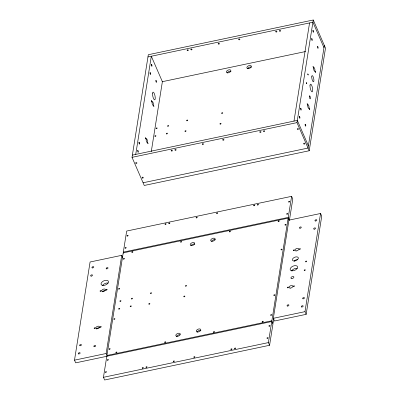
<?xml version="1.0" encoding="UTF-8"?>
<svg xmlns="http://www.w3.org/2000/svg" width="400" height="400" viewBox="0 0 400 400"><rect width="100%" height="100%" fill="white"/><g stroke="black" fill="none" stroke-linecap="round" stroke-linejoin="round"><path stroke-width="0.6" d="M106.715 356.32L75.675 362.85L74.505 360.16L90.085 261.995L121.73 255.335L122.67 257.49M132.03 157.335L148.315 54.715L313.265 20L325.495 48.125L309.21 150.75L144.26 185.46L132.03 157.335L296.98 122.625L313.265 20M135.735 154.4L151.315 56.24L162.375 81.67L151.275 151.61M107.325 356.19L106.155 353.495L121.73 255.335M103.455 377.305L106.8 356.235L271.75 321.525L272.92 324.215L269.575 345.285L104.625 380L103.455 377.305L268.405 342.595L271.75 321.525M123.79 253.205L123.32 252.125L126.665 231.055L291.615 196.345L292.785 199.035L289.44 220.105L288.27 217.415L291.615 196.345M293.98 121.1L309.56 22.935M271.865 320.78L288.15 218.155L123.205 252.87L106.92 355.495L271.865 320.78L273.035 323.475L273.815 318.555M273.335 318.315L288.915 220.15L320.565 213.49L321.735 216.185L306.155 314.345L274.51 321.005L273.335 318.315L304.985 311.655L320.565 213.49M324.325 45.435L308.04 148.055L143.09 182.77M147.965 56.945L312.91 22.23L323.97 47.665M162.075 81.735L305.64 51.52M132.385 155.105L297.335 120.395L308.39 145.825M123.32 252.125L288.27 217.415M74.505 360.16L106.155 353.495M296.98 122.625L309.21 150.75M288.15 218.155L289.09 220.31M304.985 311.655L306.155 314.345M268.405 342.595L269.575 345.285M291.56 271.035A3.965 2.25 -23.5 0 1 297.255 268.38M294.105 261.175A3.17 1.8 -23.5 0 1 297.605 259.545M102.49 291.855A1.98 1.125 -23.5 0 1 105.34 290.53M96.59 329.04A1.98 1.125 -23.5 0 1 99.79 327.83M102.445 285.675A3.965 2.25 -23.5 0 1 108.14 283.02M211.48 241.305A2.38 1.35 -23.5 0 1 215.32 239.85M191 245.615A2.38 1.35 -23.5 0 1 194.845 244.16M197.08 332.03A2.38 1.35 -23.5 0 1 200.925 330.575M176.465 336.74A2.38 1.35 -23.5 0 1 180.02 334.745M247.65 68.58A2.38 1.35 -23.5 0 1 251.495 67.125M227.17 72.89A2.38 1.35 -23.5 0 1 231.015 71.435M145.57 137.765L145.905 138.785L145.57 137.765M147.65 142.55L147.985 143.575L147.65 142.55M151.47 100.58L151.805 101.605L151.47 100.58M153.55 105.37L153.885 106.39L153.55 105.37M306.435 82.62L306.77 83.645L306.435 82.62M307.81 73.945L308.145 74.97L307.81 73.945M307.165 103.755L307.5 104.78L307.165 103.755M309.245 108.545L309.58 109.565L309.245 108.545M313.065 66.575L313.4 67.595L313.065 66.575M315.15 71.36L315.485 72.385L315.15 71.36M293.71 286.58A0.595 0.34 -23.5 0 0 294.465 285.98A0.595 0.34 -23.5 0 0 293.555 286.01A0.595 0.34 -23.5 0 0 293.71 286.58M287.75 287.835A0.595 0.34 -23.5 0 0 288.51 287.235A0.595 0.34 -23.5 0 0 287.6 287.265A0.595 0.34 -23.5 0 0 287.75 287.835M293.65 250.65A0.595 0.34 -23.5 0 0 294.41 250.05A0.595 0.34 -23.5 0 0 293.5 250.08A0.595 0.34 -23.5 0 0 293.65 250.65M299.61 249.4A0.595 0.34 -23.5 0 0 300.365 248.8A0.595 0.34 -23.5 0 0 299.46 248.83A0.595 0.34 -23.5 0 0 299.61 249.4M303.19 298.835A0.99 0.565 -23.5 0 0 304.45 297.835A0.99 0.565 -23.5 0 0 302.935 297.885A0.99 0.565 -23.5 0 0 303.19 298.835M301.89 307.015A0.99 0.565 -23.5 0 0 303.15 306.015A0.99 0.565 -23.5 0 0 301.64 306.065A0.99 0.565 -23.5 0 0 301.89 307.015M287.645 306.06A0.99 0.565 -23.5 0 0 288.905 305.06A0.99 0.565 -23.5 0 0 287.395 305.11A0.99 0.565 -23.5 0 0 287.645 306.06M315.54 221A0.99 0.565 -23.5 0 0 316.8 220A0.99 0.565 -23.5 0 0 315.29 220.05A0.99 0.565 -23.5 0 0 315.54 221M314.24 229.18A0.99 0.565 -23.5 0 0 315.505 228.18A0.99 0.565 -23.5 0 0 313.99 228.23A0.99 0.565 -23.5 0 0 314.24 229.18M300 228.22A0.99 0.565 -23.5 0 0 301.26 227.225A0.99 0.565 -23.5 0 0 299.745 227.275A0.99 0.565 -23.5 0 0 300 228.22M305.91 261.85A0.595 0.34 -23.5 0 0 306.67 261.25A0.595 0.34 -23.5 0 0 305.76 261.28A0.595 0.34 -23.5 0 0 305.91 261.85M304.535 270.525A0.595 0.34 -23.5 0 0 305.29 269.925A0.595 0.34 -23.5 0 0 304.385 269.955A0.595 0.34 -23.5 0 0 304.535 270.525M290.26 288.115A1.98 1.125 -23.5 0 0 292.78 286.12A1.98 1.125 -23.5 0 0 289.755 286.22A1.98 1.125 -23.5 0 0 290.26 288.115M296.16 250.935A1.98 1.125 -23.5 0 0 298.68 248.935A1.98 1.125 -23.5 0 0 295.655 249.035A1.98 1.125 -23.5 0 0 296.16 250.935M291.87 278.56A1.585 0.9 -23.5 0 0 293.885 276.96A1.585 0.9 -23.5 0 0 291.465 277.04A1.585 0.9 -23.5 0 0 291.87 278.56M292.54 270.825A3.965 2.25 -23.5 0 0 297.58 266.83A3.965 2.25 -23.5 0 0 291.525 267.025A3.965 2.25 -23.5 0 0 292.54 270.825M294.28 261.01A3.17 1.8 -23.5 0 0 298.315 257.81A3.17 1.8 -23.5 0 0 293.475 257.97A3.17 1.8 -23.5 0 0 294.28 261.01M300.555 108.57A0.99 0.28 78.1 0 0 301.055 110.1A0.99 0.28 78.1 0 0 301.075 108.725A0.99 0.28 78.1 0 0 300.555 108.57M305.11 124.63A0.99 0.28 78.1 0 0 305.61 126.155A0.99 0.28 78.1 0 0 305.63 124.785A0.99 0.28 78.1 0 0 305.11 124.63M299.26 116.75A0.99 0.28 78.1 0 0 299.76 118.28A0.99 0.28 78.1 0 0 299.78 116.905A0.99 0.28 78.1 0 0 299.26 116.75M312.91 30.735A0.99 0.28 78.1 0 0 313.41 32.265A0.99 0.28 78.1 0 0 313.425 30.89A0.99 0.28 78.1 0 0 312.91 30.735M317.465 46.795A0.99 0.28 78.1 0 0 317.965 48.32A0.99 0.28 78.1 0 0 317.98 46.95A0.99 0.28 78.1 0 0 317.465 46.795M311.61 38.915A0.99 0.28 78.1 0 0 312.11 40.445A0.99 0.28 78.1 0 0 312.13 39.07A0.99 0.28 78.1 0 0 311.61 38.915M307.72 105.475A1.98 0.555 78.1 0 0 308.725 108.535A1.98 0.555 78.1 0 0 308.76 105.79A1.98 0.555 78.1 0 0 307.72 105.475M313.625 68.29A1.98 0.555 78.1 0 0 314.625 71.35A1.98 0.555 78.1 0 0 314.66 68.605A1.98 0.555 78.1 0 0 313.625 68.29M309.335 96.405A1.585 0.445 78.1 0 0 310.135 98.85A1.585 0.445 78.1 0 0 310.165 96.655A1.585 0.445 78.1 0 0 309.335 96.405M309.995 85.76A3.965 1.11 78.1 0 0 311.995 91.875A3.965 1.11 78.1 0 0 312.07 86.39A3.965 1.11 78.1 0 0 309.995 85.76M311.74 76.915A3.17 0.89 78.1 0 0 313.34 81.805A3.17 0.89 78.1 0 0 313.4 77.415A3.17 0.89 78.1 0 0 311.74 76.915M80.155 345.77A0.99 0.565 -23.5 0 0 81.415 344.77A0.99 0.565 -23.5 0 0 79.9 344.82A0.99 0.565 -23.5 0 0 80.155 345.77M94.4 346.725A0.99 0.565 -23.5 0 0 95.66 345.725A0.99 0.565 -23.5 0 0 94.145 345.775A0.99 0.565 -23.5 0 0 94.4 346.725M78.855 353.95A0.99 0.565 -23.5 0 0 80.115 352.95A0.99 0.565 -23.5 0 0 78.605 353A0.99 0.565 -23.5 0 0 78.855 353.95M92.505 267.935A0.99 0.565 -23.5 0 0 93.765 266.935A0.99 0.565 -23.5 0 0 92.255 266.985A0.99 0.565 -23.5 0 0 92.505 267.935M106.75 268.89A0.99 0.565 -23.5 0 0 108.01 267.89A0.99 0.565 -23.5 0 0 106.5 267.94A0.99 0.565 -23.5 0 0 106.75 268.89M91.21 276.115A0.99 0.565 -23.5 0 0 92.47 275.115A0.99 0.565 -23.5 0 0 90.955 275.165A0.99 0.565 -23.5 0 0 91.21 276.115M97.015 328.785A1.98 1.125 -23.5 0 0 99.535 326.785A1.98 1.125 -23.5 0 0 96.51 326.885A1.98 1.125 -23.5 0 0 97.015 328.785M102.915 291.6A1.98 1.125 -23.5 0 0 105.435 289.605A1.98 1.125 -23.5 0 0 102.41 289.705A1.98 1.125 -23.5 0 0 102.915 291.6M106.365 290.065A0.595 0.34 -23.5 0 0 107.12 289.465A0.595 0.34 -23.5 0 0 106.21 289.495A0.595 0.34 -23.5 0 0 106.365 290.065M100.405 291.32A0.595 0.34 -23.5 0 0 101.16 290.72A0.595 0.34 -23.5 0 0 100.255 290.75A0.595 0.34 -23.5 0 0 100.405 291.32M100.465 327.25A0.595 0.34 -23.5 0 0 101.22 326.65A0.595 0.34 -23.5 0 0 100.31 326.68A0.595 0.34 -23.5 0 0 100.465 327.25M94.505 328.5A0.595 0.34 -23.5 0 0 95.26 327.905A0.595 0.34 -23.5 0 0 94.355 327.93A0.595 0.34 -23.5 0 0 94.505 328.5M103.425 285.465A3.965 2.25 -23.5 0 0 108.465 281.47A3.965 2.25 -23.5 0 0 102.41 281.67A3.965 2.25 -23.5 0 0 103.425 285.465M127.35 236.05A0.595 0.34 -23.5 0 0 128.11 235.45A0.595 0.34 -23.5 0 0 127.2 235.48A0.595 0.34 -23.5 0 0 127.35 236.05M288.95 202.045A0.595 0.34 -23.5 0 0 289.705 201.445A0.595 0.34 -23.5 0 0 288.795 201.475A0.595 0.34 -23.5 0 0 288.95 202.045M125.425 248.195A0.595 0.34 -23.5 0 0 126.18 247.595A0.595 0.34 -23.5 0 0 125.275 247.625A0.595 0.34 -23.5 0 0 125.425 248.195M287.02 214.19A0.595 0.34 -23.5 0 0 287.78 213.59A0.595 0.34 -23.5 0 0 286.87 213.62A0.595 0.34 -23.5 0 0 287.02 214.19M165.365 224.455A0.595 0.34 -23.5 0 0 166.12 223.86A0.595 0.34 -23.5 0 0 165.21 223.89A0.595 0.34 -23.5 0 0 165.365 224.455M169.085 223.675A0.595 0.34 -23.5 0 0 169.84 223.075A0.595 0.34 -23.5 0 0 168.935 223.105A0.595 0.34 -23.5 0 0 169.085 223.675M253.98 205.81A0.595 0.34 -23.5 0 0 254.735 205.21A0.595 0.34 -23.5 0 0 253.83 205.24A0.595 0.34 -23.5 0 0 253.98 205.81M257.705 205.025A0.595 0.34 -23.5 0 0 258.46 204.425A0.595 0.34 -23.5 0 0 257.55 204.455A0.595 0.34 -23.5 0 0 257.705 205.025M196.455 217.915A0.595 0.34 -23.5 0 0 197.21 217.315A0.595 0.34 -23.5 0 0 196.3 217.345A0.595 0.34 -23.5 0 0 196.455 217.915M216.93 213.605A0.595 0.34 -23.5 0 0 217.69 213.005A0.595 0.34 -23.5 0 0 216.78 213.035A0.595 0.34 -23.5 0 0 216.93 213.605M105.715 372.385A0.595 0.34 -23.5 0 0 106.475 371.785A0.595 0.34 -23.5 0 0 105.565 371.815A0.595 0.34 -23.5 0 0 105.715 372.385M267.315 338.38A0.595 0.34 -23.5 0 0 268.07 337.78A0.595 0.34 -23.5 0 0 267.16 337.81A0.595 0.34 -23.5 0 0 267.315 338.38M107.645 360.24A0.595 0.34 -23.5 0 0 108.4 359.64A0.595 0.34 -23.5 0 0 107.495 359.67A0.595 0.34 -23.5 0 0 107.645 360.24M269.24 326.235A0.595 0.34 -23.5 0 0 270 325.635A0.595 0.34 -23.5 0 0 269.09 325.665A0.595 0.34 -23.5 0 0 269.24 326.235M234.89 348.795A0.595 0.34 -23.5 0 0 235.645 348.195A0.595 0.34 -23.5 0 0 234.735 348.225A0.595 0.34 -23.5 0 0 234.89 348.795M231.165 349.58A0.595 0.34 -23.5 0 0 231.92 348.98A0.595 0.34 -23.5 0 0 231.015 349.01A0.595 0.34 -23.5 0 0 231.165 349.58M146.27 367.445A0.595 0.34 -23.5 0 0 147.025 366.845A0.595 0.34 -23.5 0 0 146.12 366.875A0.595 0.34 -23.5 0 0 146.27 367.445M142.545 368.23A0.595 0.34 -23.5 0 0 143.305 367.63A0.595 0.34 -23.5 0 0 142.395 367.66A0.595 0.34 -23.5 0 0 142.545 368.23M173.64 361.685A0.595 0.34 -23.5 0 0 174.395 361.085A0.595 0.34 -23.5 0 0 173.485 361.115A0.595 0.34 -23.5 0 0 173.64 361.685M194.115 357.375A0.595 0.34 -23.5 0 0 194.875 356.78A0.595 0.34 -23.5 0 0 193.965 356.81A0.595 0.34 -23.5 0 0 194.115 357.375M262.535 322.015A0.595 0.34 -23.5 0 0 263.29 321.415A0.595 0.34 -23.5 0 0 262.38 321.445A0.595 0.34 -23.5 0 0 262.535 322.015M270.97 315.325A0.595 0.34 -23.5 0 0 271.73 314.725A0.595 0.34 -23.5 0 0 270.82 314.755A0.595 0.34 -23.5 0 0 270.97 315.325M285.29 225.095A0.595 0.34 -23.5 0 0 286.045 224.495A0.595 0.34 -23.5 0 0 285.14 224.525A0.595 0.34 -23.5 0 0 285.29 225.095M278.465 221.62A0.595 0.34 -23.5 0 0 279.22 221.02A0.595 0.34 -23.5 0 0 278.31 221.05A0.595 0.34 -23.5 0 0 278.465 221.62M123.695 259.105A0.595 0.34 -23.5 0 0 124.45 258.505A0.595 0.34 -23.5 0 0 123.54 258.535A0.595 0.34 -23.5 0 0 123.695 259.105M132.135 252.415A0.595 0.34 -23.5 0 0 132.89 251.815A0.595 0.34 -23.5 0 0 131.98 251.845A0.595 0.34 -23.5 0 0 132.135 252.415M116.2 352.81A0.595 0.34 -23.5 0 0 116.96 352.21A0.595 0.34 -23.5 0 0 116.05 352.24A0.595 0.34 -23.5 0 0 116.2 352.81M109.375 349.335A0.595 0.34 -23.5 0 0 110.13 348.735A0.595 0.34 -23.5 0 0 109.225 348.765A0.595 0.34 -23.5 0 0 109.375 349.335M131.765 298.975A0.595 0.34 -23.5 0 0 132.52 298.38A0.595 0.34 -23.5 0 0 131.61 298.41A0.595 0.34 -23.5 0 0 131.765 298.975M120.22 301.405A0.595 0.34 -23.5 0 0 120.975 300.805A0.595 0.34 -23.5 0 0 120.07 300.835A0.595 0.34 -23.5 0 0 120.22 301.405M119 309.09A0.595 0.34 -23.5 0 0 119.755 308.49A0.595 0.34 -23.5 0 0 118.85 308.52A0.595 0.34 -23.5 0 0 119 309.09M130.545 306.66A0.595 0.34 -23.5 0 0 131.3 306.06A0.595 0.34 -23.5 0 0 130.39 306.09A0.595 0.34 -23.5 0 0 130.545 306.66M185.8 286.165A0.595 0.34 -23.5 0 0 186.56 285.57A0.595 0.34 -23.5 0 0 185.65 285.595A0.595 0.34 -23.5 0 0 185.8 286.165M184.11 296.825A0.595 0.34 -23.5 0 0 184.865 296.225A0.595 0.34 -23.5 0 0 183.96 296.255A0.595 0.34 -23.5 0 0 184.11 296.825M149.11 304.19A0.595 0.34 -23.5 0 0 149.865 303.59A0.595 0.34 -23.5 0 0 148.96 303.62A0.595 0.34 -23.5 0 0 149.11 304.19M150.8 293.535A0.595 0.34 -23.5 0 0 151.56 292.935A0.595 0.34 -23.5 0 0 150.65 292.965A0.595 0.34 -23.5 0 0 150.8 293.535M274.12 295.495A0.595 0.34 -23.5 0 0 274.875 294.895A0.595 0.34 -23.5 0 0 273.965 294.925A0.595 0.34 -23.5 0 0 274.12 295.495M213.755 332.28A0.595 0.34 -23.5 0 0 214.51 331.68A0.595 0.34 -23.5 0 0 213.605 331.71A0.595 0.34 -23.5 0 0 213.755 332.28M164.98 342.545A0.595 0.34 -23.5 0 0 165.735 341.945A0.595 0.34 -23.5 0 0 164.825 341.975A0.595 0.34 -23.5 0 0 164.98 342.545M114.135 319.34A0.595 0.34 -23.5 0 0 114.89 318.74A0.595 0.34 -23.5 0 0 113.985 318.77A0.595 0.34 -23.5 0 0 114.135 319.34M118.935 289.095A0.595 0.34 -23.5 0 0 119.69 288.5A0.595 0.34 -23.5 0 0 118.78 288.53A0.595 0.34 -23.5 0 0 118.935 289.095M180.91 242.15A0.595 0.34 -23.5 0 0 181.665 241.55A0.595 0.34 -23.5 0 0 180.76 241.58A0.595 0.34 -23.5 0 0 180.91 242.15M229.685 231.885A0.595 0.34 -23.5 0 0 230.445 231.285A0.595 0.34 -23.5 0 0 229.535 231.315A0.595 0.34 -23.5 0 0 229.685 231.885M281.355 249.885A0.595 0.34 -23.5 0 0 282.115 249.285A0.595 0.34 -23.5 0 0 281.205 249.315A0.595 0.34 -23.5 0 0 281.355 249.885M212.12 241.295A2.38 1.35 -23.5 0 0 215.145 238.9A2.38 1.35 -23.5 0 0 211.51 239.02A2.38 1.35 -23.5 0 0 212.12 241.295M191.64 245.605A2.38 1.35 -23.5 0 0 194.665 243.21A2.38 1.35 -23.5 0 0 191.035 243.33A2.38 1.35 -23.5 0 0 191.64 245.605M177.24 336.33A2.38 1.35 -23.5 0 0 180.27 333.935A2.38 1.35 -23.5 0 0 176.635 334.055A2.38 1.35 -23.5 0 0 177.24 336.33M197.72 332.02A2.38 1.35 -23.5 0 0 200.745 329.625A2.38 1.35 -23.5 0 0 197.115 329.745A2.38 1.35 -23.5 0 0 197.72 332.02M187.325 50.54A0.595 0.46 9 0 0 188.29 50.335A0.595 0.46 9 0 0 187.515 49.765A0.595 0.46 9 0 0 187.325 50.54M191.045 49.755A0.595 0.46 9 0 0 192.015 49.55A0.595 0.46 9 0 0 191.24 48.98A0.595 0.46 9 0 0 191.045 49.755M275.94 31.89A0.595 0.46 9 0 0 276.91 31.685A0.595 0.46 9 0 0 276.13 31.115A0.595 0.46 9 0 0 275.94 31.89M279.665 31.105A0.595 0.46 9 0 0 280.63 30.9A0.595 0.46 9 0 0 279.855 30.33A0.595 0.46 9 0 0 279.665 31.105M218.415 43.995A0.595 0.46 9 0 0 219.38 43.79A0.595 0.46 9 0 0 218.605 43.22A0.595 0.46 9 0 0 218.415 43.995M238.895 39.685A0.595 0.46 9 0 0 239.86 39.48A0.595 0.46 9 0 0 239.085 38.91A0.595 0.46 9 0 0 238.895 39.685M138.96 142.575A0.99 0.28 78.1 0 0 139.46 144.105A0.99 0.28 78.1 0 0 139.48 142.735A0.99 0.28 78.1 0 0 138.96 142.575M137.66 150.755A0.99 0.28 78.1 0 0 138.16 152.285A0.99 0.28 78.1 0 0 138.18 150.915A0.99 0.28 78.1 0 0 137.66 150.755M151.31 64.74A0.99 0.28 78.1 0 0 151.81 66.27A0.99 0.28 78.1 0 0 151.83 64.9A0.99 0.28 78.1 0 0 151.31 64.74M155.865 80.8A0.99 0.28 78.1 0 0 156.365 82.33A0.99 0.28 78.1 0 0 156.385 80.955A0.99 0.28 78.1 0 0 155.865 80.8M150.015 72.92A0.99 0.28 78.1 0 0 150.515 74.45A0.99 0.28 78.1 0 0 150.53 73.08A0.99 0.28 78.1 0 0 150.015 72.92M146.125 139.48A1.98 0.555 78.1 0 0 147.125 142.54A1.98 0.555 78.1 0 0 147.165 139.795A1.98 0.555 78.1 0 0 146.125 139.48M152.025 102.3A1.98 0.555 78.1 0 0 153.025 105.36A1.98 0.555 78.1 0 0 153.065 102.615A1.98 0.555 78.1 0 0 152.025 102.3M152.525 93.74A3.965 1.11 78.1 0 0 154.525 99.855A3.965 1.11 78.1 0 0 154.6 94.365A3.965 1.11 78.1 0 0 152.525 93.74M135.925 163.295A0.595 0.46 9 0 0 136.89 163.09A0.595 0.46 9 0 0 136.115 162.52A0.595 0.46 9 0 0 135.925 163.295M297.52 129.285A0.595 0.46 9 0 0 298.485 129.085A0.595 0.46 9 0 0 297.71 128.51A0.595 0.46 9 0 0 297.52 129.285M142.3 177.955A0.595 0.46 9 0 0 143.265 177.75A0.595 0.46 9 0 0 142.49 177.18A0.595 0.46 9 0 0 142.3 177.955M303.895 143.95A0.595 0.46 9 0 0 304.86 143.745A0.595 0.46 9 0 0 304.085 143.175A0.595 0.46 9 0 0 303.895 143.95M171.39 150.93A0.595 0.46 9 0 0 172.36 150.73A0.595 0.46 9 0 0 171.585 150.155A0.595 0.46 9 0 0 171.39 150.93M175.115 150.15A0.595 0.46 9 0 0 176.085 149.945A0.595 0.46 9 0 0 175.305 149.375A0.595 0.46 9 0 0 175.115 150.15M260.01 132.28A0.595 0.46 9 0 0 260.975 132.08A0.595 0.46 9 0 0 260.2 131.505A0.595 0.46 9 0 0 260.01 132.28M263.735 131.5A0.595 0.46 9 0 0 264.7 131.295A0.595 0.46 9 0 0 263.925 130.725A0.595 0.46 9 0 0 263.735 131.5M202.485 144.39A0.595 0.46 9 0 0 203.45 144.185A0.595 0.46 9 0 0 202.675 143.615A0.595 0.46 9 0 0 202.485 144.39M222.96 140.08A0.595 0.46 9 0 0 223.93 139.875A0.595 0.46 9 0 0 223.15 139.305A0.595 0.46 9 0 0 222.96 140.08M167.935 126.255A0.595 0.34 -23.5 0 0 168.69 125.655A0.595 0.34 -23.5 0 0 167.785 125.685A0.595 0.34 -23.5 0 0 167.935 126.255M156.39 128.68A0.595 0.34 -23.5 0 0 157.15 128.085A0.595 0.34 -23.5 0 0 156.24 128.115A0.595 0.34 -23.5 0 0 156.39 128.68M155.175 136.365A0.595 0.34 -23.5 0 0 155.93 135.765A0.595 0.34 -23.5 0 0 155.02 135.795A0.595 0.34 -23.5 0 0 155.175 136.365M166.715 133.94A0.595 0.34 -23.5 0 0 167.47 133.34A0.595 0.34 -23.5 0 0 166.565 133.37A0.595 0.34 -23.5 0 0 166.715 133.94M221.975 113.445A0.595 0.34 -23.5 0 0 222.73 112.845A0.595 0.34 -23.5 0 0 221.825 112.875A0.595 0.34 -23.5 0 0 221.975 113.445M220.285 124.1A0.595 0.34 -23.5 0 0 221.04 123.505A0.595 0.34 -23.5 0 0 220.13 123.535A0.595 0.34 -23.5 0 0 220.285 124.1M185.285 131.47A0.595 0.34 -23.5 0 0 186.04 130.87A0.595 0.34 -23.5 0 0 185.13 130.9A0.595 0.34 -23.5 0 0 185.285 131.47M186.975 120.81A0.595 0.34 -23.5 0 0 187.73 120.21A0.595 0.34 -23.5 0 0 186.825 120.24A0.595 0.34 -23.5 0 0 186.975 120.81M248.29 68.575A2.38 1.35 -23.5 0 0 251.315 66.175A2.38 1.35 -23.5 0 0 247.685 66.295A2.38 1.35 -23.5 0 0 248.29 68.575M227.81 72.885A2.38 1.35 -23.5 0 0 230.835 70.485A2.38 1.35 -23.5 0 0 227.205 70.605A2.38 1.35 -23.5 0 0 227.81 72.885"/></g></svg>
